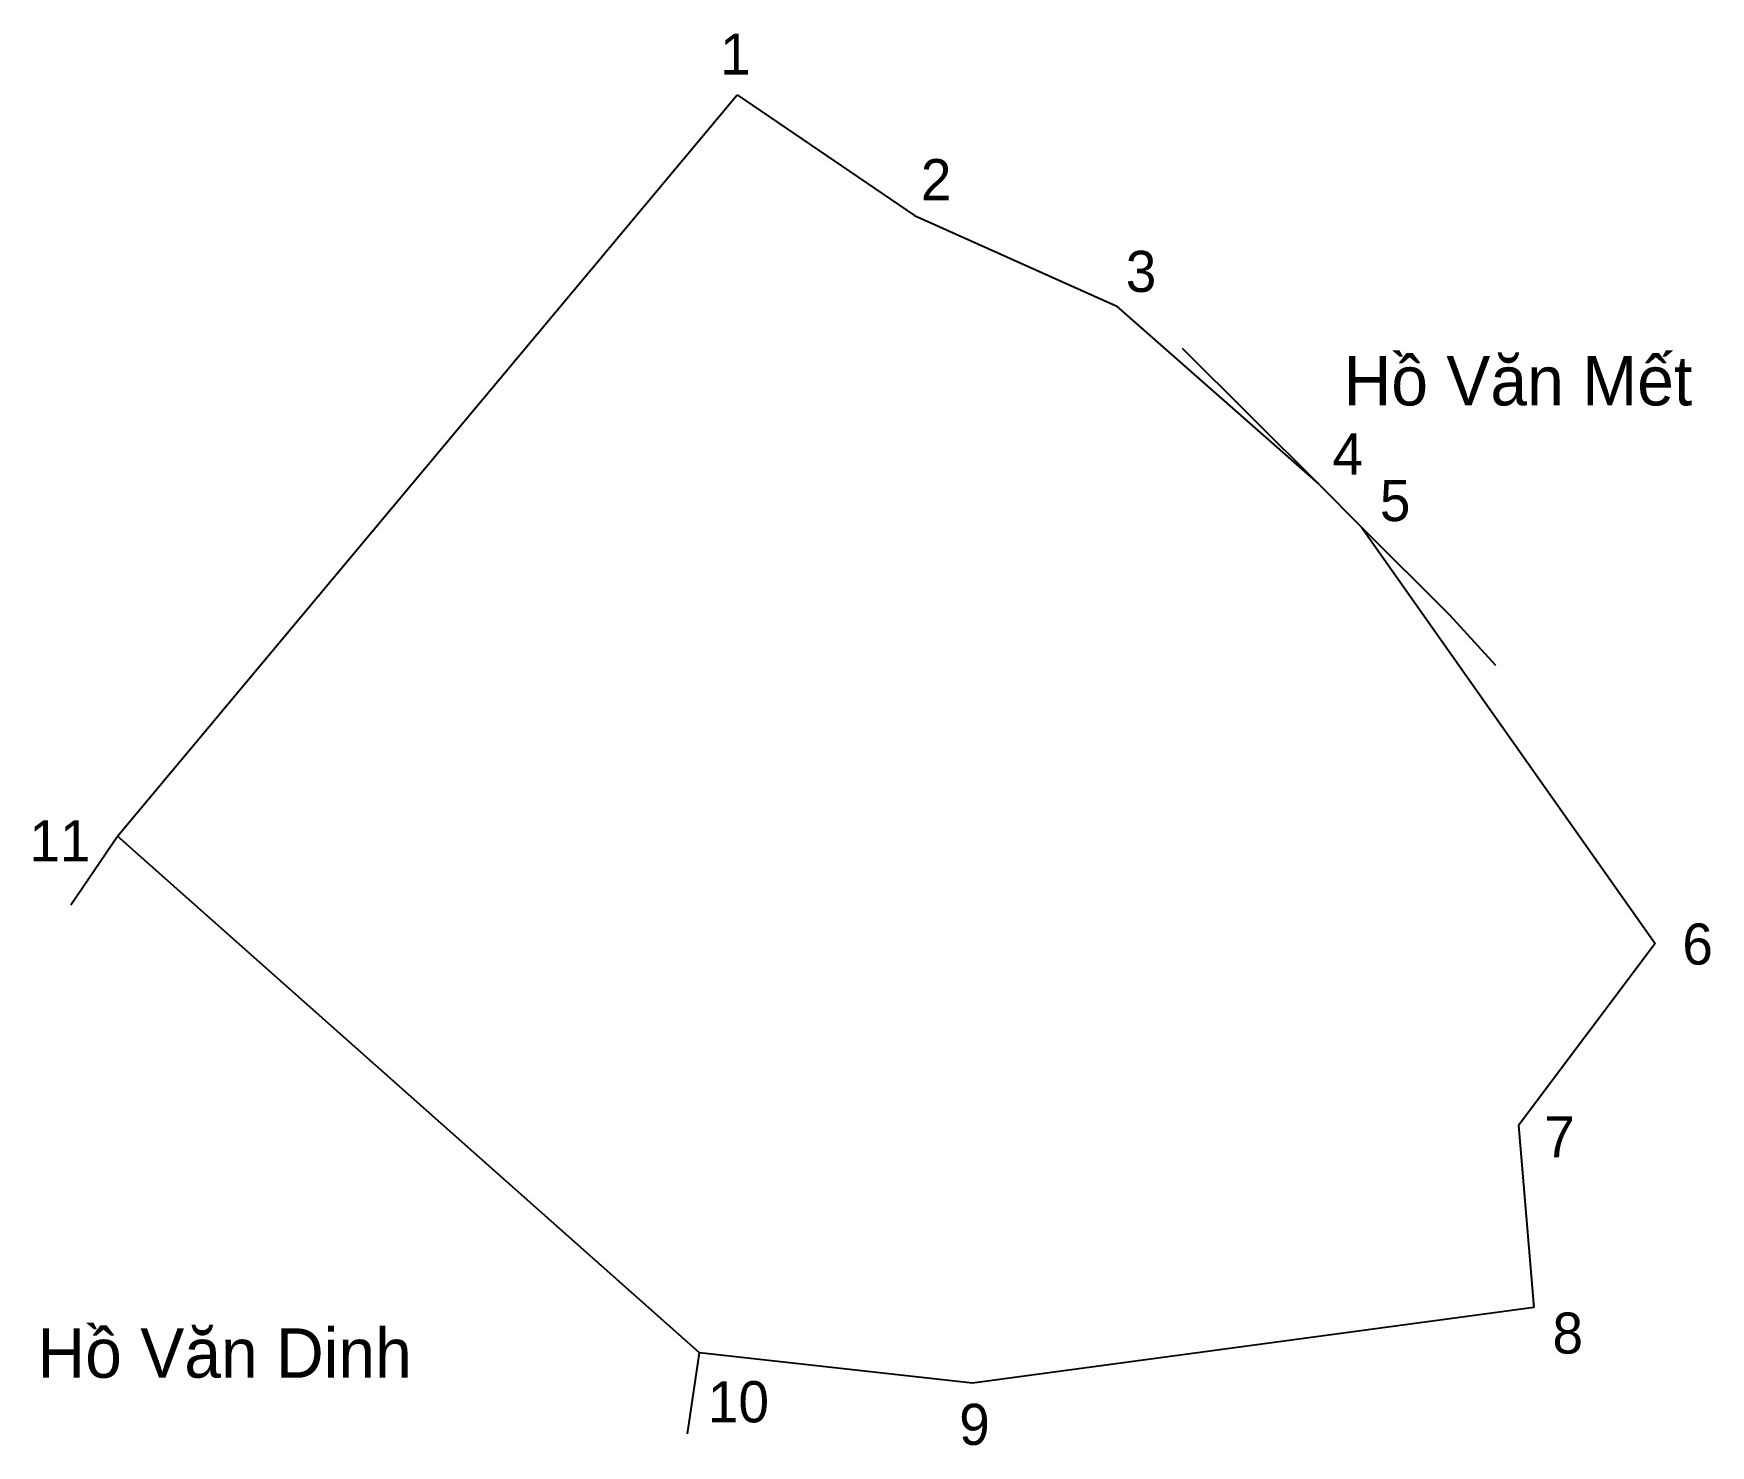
# Model space of a CAD drawing. Extents: x 550414 to 550525, y 1825747 to 1825840.
import ezdxf

# ---------------------------------------------------------------- set-up
doc = ezdxf.new("R2010")
doc.units = 0
for name, color, linetype in [('CanhThua', 7, 'Continuous'), ('RauThua', 7, 'Continuous'), ('SoHieuDinhThua', 7, 'Continuous'), ('TenChuLanCan', 7, 'Continuous')]:
    doc.layers.add(name, color=color, linetype=linetype)

msp = doc.modelspace()

# ---------------------------------------------------------------- linework, layer by layer
at = {"layer": 'CanhThua'}
for p, q in [((550419.64, 1825787.07), (550460.49, 1825835.95)), ((550460.49, 1825835.95), (550472.18, 1825827.99)), ((550472.18, 1825827.99), (550485.46, 1825822.03)), ((550485.46, 1825822.03), (550498.81, 1825810.29)), ((550498.81, 1825810.29), (550501.65, 1825807.45)), ((550501.65, 1825807.45), (550521, 1825780)), ((550458, 1825753), (550419.64, 1825787.07)), ((550521, 1825780), (550512, 1825768)), ((550512, 1825768), (550513, 1825756)), ((550513, 1825756), (550476, 1825751)), ((550476, 1825751), (550458, 1825753))]:
    msp.add_line(p, q, dxfattribs=at)
at = {"layer": 'RauThua'}
for p, q in [((550489.82, 1825819.24), (550498.81, 1825810.29)), ((550501.65, 1825807.45), (550507.45, 1825801.66)), ((550507.45, 1825801.66), (550510.47, 1825798.34)), ((550416.56, 1825782.54), (550419.64, 1825787.07)), ((550457.21, 1825747.65), (550458, 1825753))]:
    msp.add_line(p, q, dxfattribs=at)

# ---------------------------------------------------------------- texts
at = {"layer": 'SoHieuDinhThua'}
for s, height, p in [('1', 2.71, (550459.36, 1825837.28)), ('2', 2.71, (550472.59, 1825829)), ('3', 2.71, (550486.1, 1825822.95)), ('4', 2.71, (550499.73, 1825810.91)), ('5', 2.71, (550502.85, 1825807.84)), ('11', 2.712, (550413.82, 1825785.41)), ('6', 2.71, (550522.79, 1825778.6)), ('7', 2.71, (550513.69, 1825765.89)), ('8', 2.71, (550514.23, 1825752.95)), ('10', 2.712, (550458.55, 1825748.42)), ('9', 2.71, (550475.12, 1825746.93))]:
    msp.add_text(s, height=height, dxfattribs=at).set_placement(p)
at = {"layer": 'TenChuLanCan'}
for s, height, p in [('Hồ Văn Mết', 3.255, (550500.46, 1825815.47)), ('Hồ Văn Dinh', 3.2546, (550414.36, 1825751.36))]:
    msp.add_text(s, height=height, dxfattribs=at).set_placement(p)

doc.saveas('drawing.dxf')
